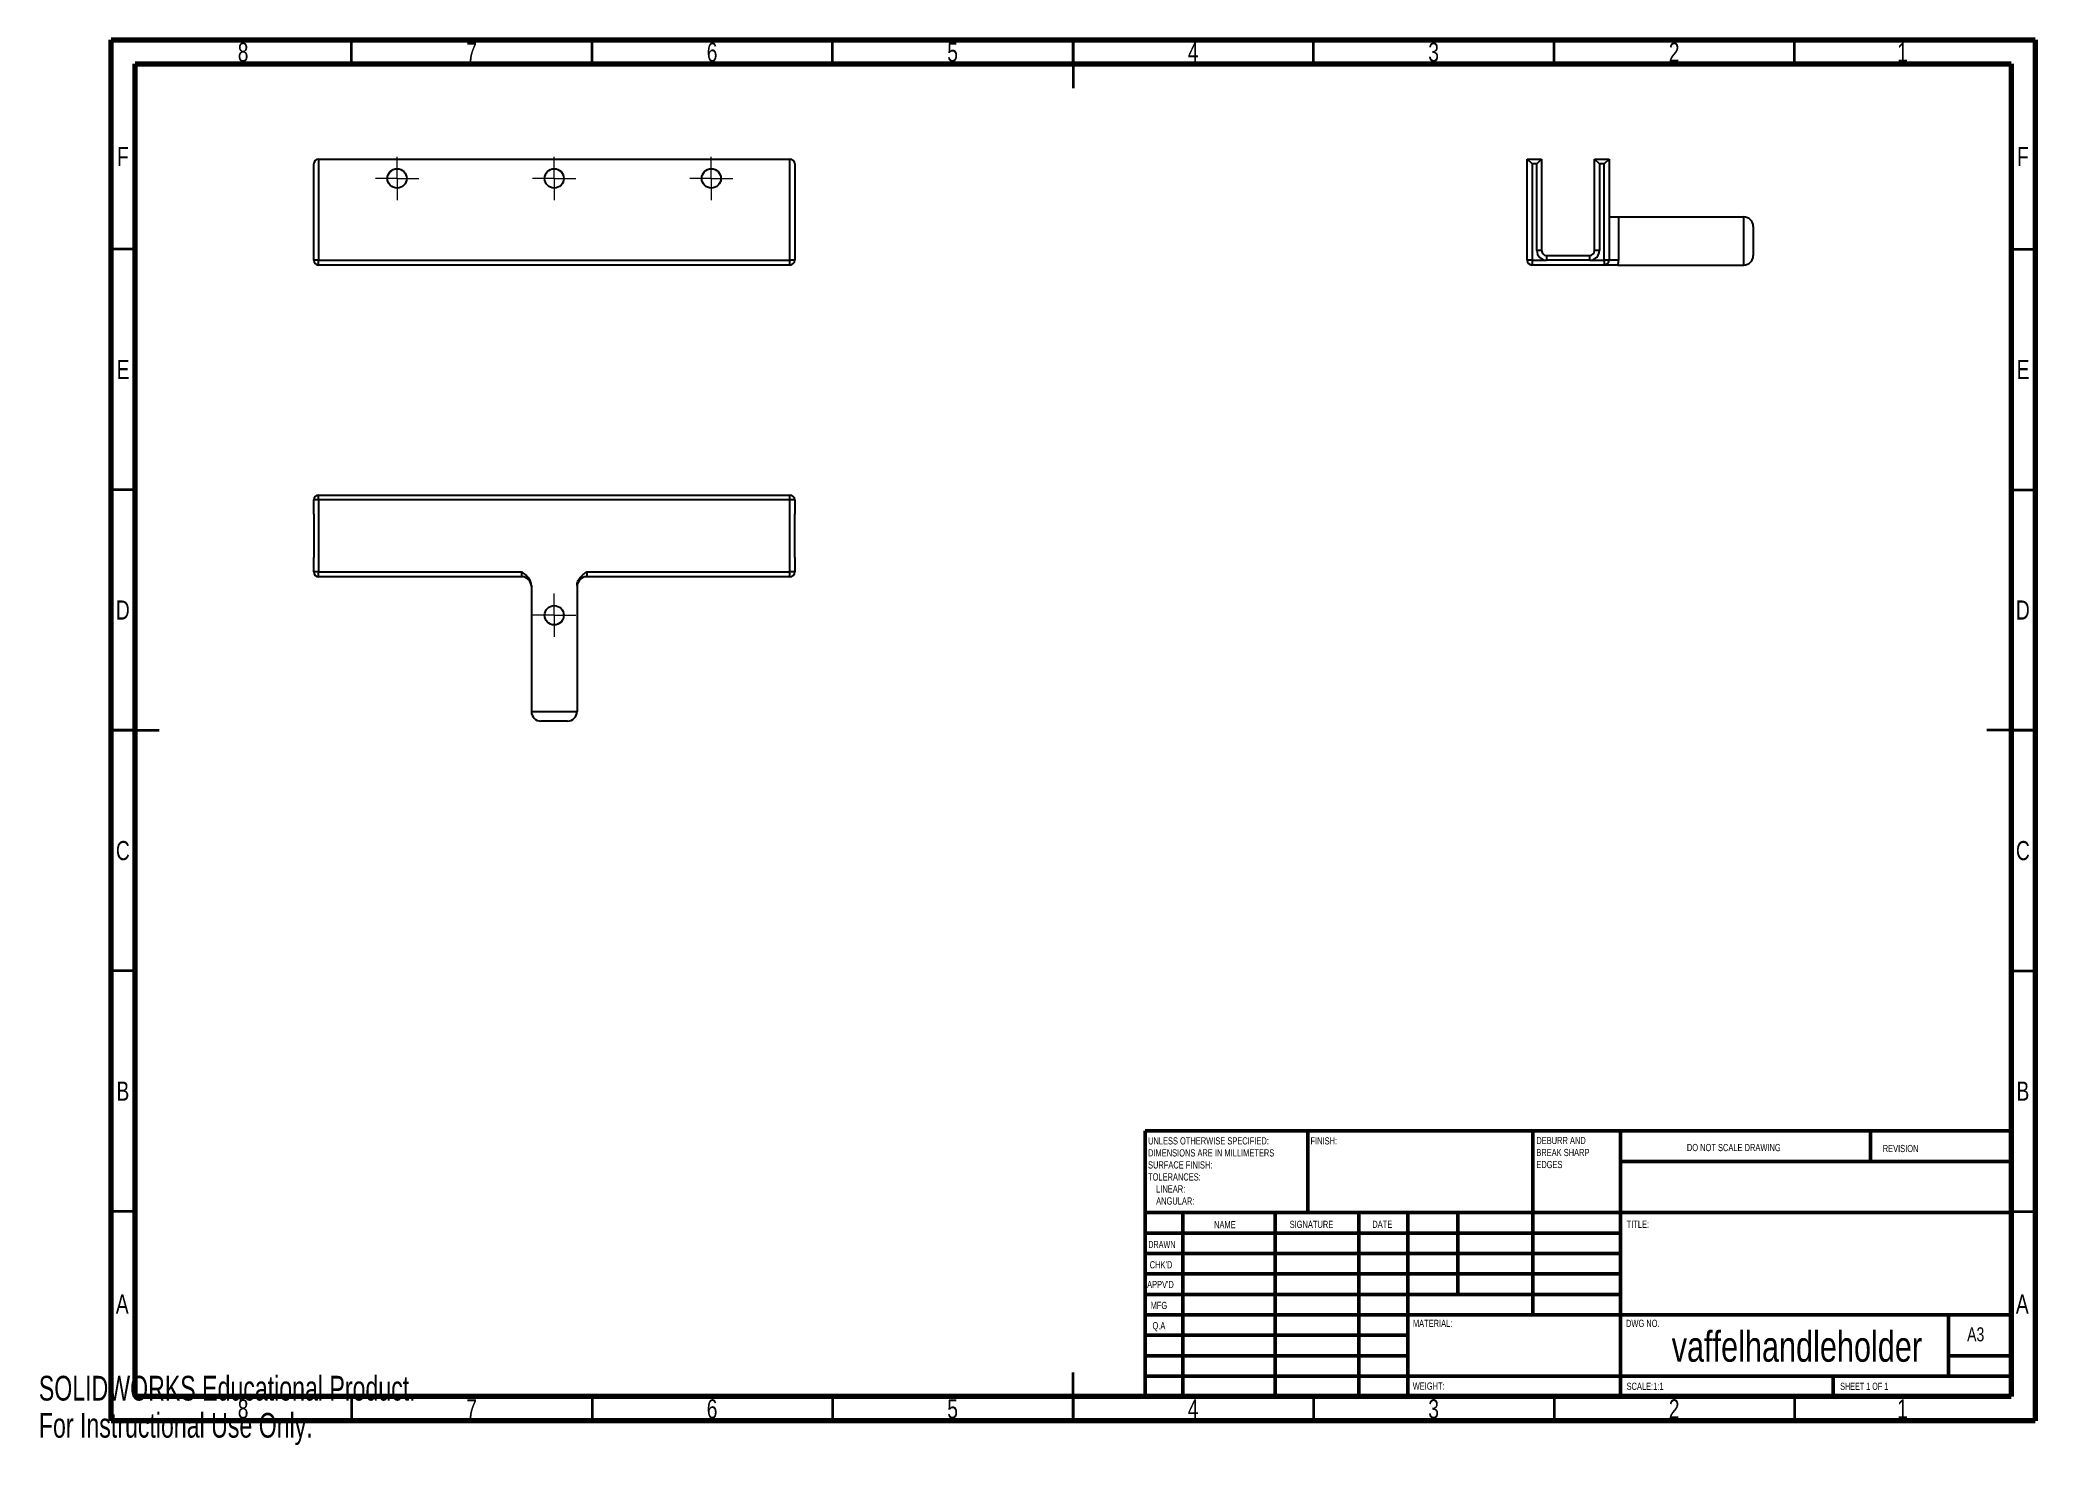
# Model space of a CAD drawing. Header units: millimetres. Extents: x 0 to 415, y 0 to 292.
import ezdxf

# ---------------------------------------------------------------- set-up
doc = ezdxf.new("R2010")
doc.units = ezdxf.units.MM
doc.styles.add('SLDTEXTSTYLE0', font='TXT', dxfattribs={"width": 0.75})
doc.styles.add('SLDTEXTSTYLE1', font='TXT', dxfattribs={"width": 0.686449})
doc.styles.add('SLDTEXTSTYLE2', font='TXT', dxfattribs={"width": 0.6875})
doc.styles.add('SLDTEXTSTYLE3', font='TXT', dxfattribs={"width": 0.7})

# ---------------------------------------------------------------- blocks, each defined once
blk = doc.blocks.new('SW_CENTERMARKSYMBOL_0')
at = {"color": 0, "linetype": 'Continuous', "lineweight": 18}
for p, q in [((0, 2.5), (0, 4.5)), ((-2.5, 0), (-4.5, 0)), ((0, 0), (-2.5, 0)), ((0, 0), (0, 2.5)), ((0, 0), (0, -2.5)), ((0, 0), (2.5, 0)), ((2.5, 0), (4.5, 0)), ((0, -2.5), (0, -4.5))]:
    blk.add_line(p, q, dxfattribs=at)
blk = doc.blocks.new('SW_CENTERMARKSYMBOL_1')
at = {"color": 0, "linetype": 'Continuous', "lineweight": 18}
for p, q in [((0, 2.5), (0, 4.5)), ((-2.5, 0), (-4.5, 0)), ((0, 0), (-2.5, 0)), ((0, 0), (0, 2.5)), ((0, 0), (0, -2.5)), ((0, 0), (2.5, 0)), ((2.5, 0), (4.5, 0)), ((0, -2.5), (0, -4.5))]:
    blk.add_line(p, q, dxfattribs=at)
blk = doc.blocks.new('SW_CENTERMARKSYMBOL_2')
at = {"color": 0, "linetype": 'Continuous', "lineweight": 18}
for p, q in [((0, 2.5), (0, 4.5)), ((-2.5, 0), (-4.5, 0)), ((0, 0), (-2.5, 0)), ((0, 0), (0, 2.5)), ((0, 0), (0, -2.5)), ((0, 0), (2.5, 0)), ((2.5, 0), (4.5, 0)), ((0, -2.5), (0, -4.5))]:
    blk.add_line(p, q, dxfattribs=at)
blk = doc.blocks.new('SW_CENTERMARKSYMBOL_3')
at = {"color": 0, "linetype": 'Continuous', "lineweight": 18}
for p, q in [((0, 2.5), (0, 4.5)), ((-2.5, 0), (-4.5, 0)), ((0, 0), (-2.5, 0)), ((0, 0), (0, 2.5)), ((0, 0), (0, -2.5)), ((0, 0), (2.5, 0)), ((2.5, 0), (4.5, 0)), ((0, -2.5), (0, -4.5))]:
    blk.add_line(p, q, dxfattribs=at)

msp = doc.modelspace()

# ---------------------------------------------------------------- linework, layer by layer
at = {"color": 7, "linetype": 'Continuous', "lineweight": 70}
for p, q in [((15, 5), (15, 292)), ((15, 292), (415, 292)), ((415, 292), (415, 5)), ((20, 10), (20, 287)), ((20, 287), (410, 287)), ((410, 287), (410, 10)), ((410, 10), (20, 10)), ((415, 5), (15, 5))]:
    msp.add_line(p, q, dxfattribs=at)
at = {"color": 7, "linetype": 'Continuous', "lineweight": 35}
for p, q in [((65, 287), (65, 292)), ((115, 287), (115, 292)), ((165, 287), (165, 292)), ((215, 292), (215, 282)), ((215, 287), (215, 292)), ((265, 287), (265, 292)), ((315, 287), (315, 292)), ((365, 287), (365, 292)), ((20, 248.5), (15, 248.5)), ((410, 248.5), (415, 248.5)), ((20, 198.5), (15, 198.5)), ((410, 198.5), (415, 198.5)), ((15, 148.5), (25, 148.5)), ((20, 148.5), (15, 148.5)), ((415, 148.5), (405, 148.5)), ((410, 148.5), (415, 148.5)), ((20, 98.5), (15, 98.5)), ((410, 98.5), (415, 98.5)), ((20, 48.5), (15, 48.5)), ((410, 48.5), (415, 48.5)), ((215, 5), (215, 15)), ((65, 10), (65, 5)), ((115, 10), (115, 5)), ((165, 10), (165, 5)), ((215, 10), (215, 5)), ((265, 10), (265, 5)), ((315, 10), (315, 5)), ((365, 10), (365, 5))]:
    msp.add_line(p, q, dxfattribs=at)
at = {"color": 7, "linetype": 'Continuous', "lineweight": 25}
for p, q in [((57.14, 246.21), (57.14, 266.21)), ((58.14, 267.21), (58.14, 246.21)), ((58.14, 267.21), (156.14, 267.21)), ((156.14, 246.21), (156.14, 267.21)), ((157.14, 266.21), (157.14, 246.21)), ((309.42, 267.21), (312.42, 267.21)), ((310.42, 266.21), (309.42, 267.21)), ((309.42, 246.21), (309.42, 267.21)), ((310.42, 266.21), (310.42, 246.21)), ((311.42, 266.21), (310.42, 266.21)), ((312.42, 267.21), (311.42, 266.21)), ((311.42, 248.21), (311.42, 266.21)), ((312.42, 267.21), (312.42, 248.21)), ((323.42, 267.21), (326.42, 267.21)), ((323.42, 267.21), (324.42, 266.21)), ((323.42, 248.21), (323.42, 267.21)), ((325.42, 266.21), (324.42, 266.21)), ((324.42, 266.21), (324.42, 248.21)), ((326.42, 267.21), (325.42, 266.21)), ((325.42, 246.21), (325.42, 266.21)), ((326.42, 267.21), (326.42, 246.21)), ((326.42, 255.21), (328.42, 255.21)), ((328.42, 255.21), (328.42, 246.21)), ((328.42, 255.21), (354.42, 255.21)), ((354.42, 245.21), (354.42, 255.21)), ((356.42, 253.21), (356.42, 247.21)), ((58.14, 246.21), (57.14, 246.21)), ((58.14, 246.21), (156.14, 246.21)), ((58.14, 245.21), (58.14, 246.21)), ((156.14, 245.21), (58.14, 245.21)), ((157.14, 246.21), (156.14, 246.21)), ((156.14, 245.21), (156.14, 246.21)), ((310.42, 246.21), (309.42, 246.21)), ((310.42, 246.21), (313.42, 246.21)), ((310.42, 246.21), (310.42, 245.21)), ((325.42, 245.21), (310.42, 245.21)), ((312.42, 248.21), (311.42, 248.21)), ((313.42, 247.21), (313.42, 246.21)), ((313.42, 247.21), (322.42, 247.21)), ((322.42, 246.21), (313.42, 246.21)), ((322.42, 246.21), (322.42, 247.21)), ((322.42, 246.21), (325.42, 246.21)), ((324.42, 248.21), (323.42, 248.21)), ((326.42, 246.21), (325.42, 246.21)), ((325.42, 246.21), (325.42, 245.21)), ((328.42, 246.21), (326.42, 246.21)), ((328.25, 245.21), (354.42, 245.21)), ((57.14, 193.41), (57.14, 196.41)), ((58.14, 196.41), (57.14, 196.41)), ((58.14, 196.41), (58.14, 197.41)), ((58.14, 197.41), (156.14, 197.41)), ((58.14, 196.41), (58.14, 181.41)), ((156.14, 196.41), (58.14, 196.41)), ((156.14, 196.41), (156.14, 197.41)), ((156.14, 181.41), (156.14, 196.41)), ((157.14, 196.41), (156.14, 196.41)), ((157.14, 196.41), (157.14, 193.41)), ((57.14, 193.41), (57.14, 184.41)), ((157.14, 184.41), (157.14, 193.41)), ((57.14, 181.41), (57.14, 184.41)), ((157.14, 184.41), (157.14, 181.41)), ((58.14, 181.41), (57.14, 181.41)), ((58.14, 181.41), (100.39, 181.41)), ((58.14, 180.41), (58.14, 181.41)), ((100.39, 180.41), (58.14, 180.41)), ((100.39, 180.41), (100.39, 181.41)), ((102.39, 178.59), (102.39, 152.41)), ((111.89, 178.59), (111.89, 152.41)), ((113.89, 181.41), (156.14, 181.41)), ((113.89, 181.41), (113.89, 180.41)), ((156.14, 180.41), (113.89, 180.41)), ((156.14, 180.41), (156.14, 181.41)), ((157.14, 181.41), (156.14, 181.41)), ((102.39, 152.41), (111.89, 152.41)), ((109.89, 150.41), (104.39, 150.41))]:
    msp.add_line(p, q, dxfattribs=at)
at = {"color": 7, "linetype": 'Continuous', "lineweight": 50}
for p, q in [((230, 65.25), (410, 65.25)), ((230, 65.25), (230, 10)), ((263.8, 48.25), (263.8, 65.25)), ((310.6, 65.25), (310.6, 27)), ((328.8, 65.25), (328.8, 10)), ((380.8, 58.88), (380.8, 65.25)), ((410, 58.88), (328.8, 58.88)), ((410, 48.25), (230, 48.25)), ((237.8, 48.25), (237.8, 10)), ((256.99, 48.25), (256.99, 10)), ((274.4, 48.25), (274.4, 10)), ((284.6, 10), (284.6, 48.25)), ((295, 31.25), (295, 48.25)), ((328.8, 44), (230, 44)), ((328.8, 39.75), (230, 39.75)), ((328.8, 35.5), (230, 35.5)), ((328.8, 31.25), (230, 31.25)), ((284.6, 27), (230, 27)), ((284.6, 27), (410, 27)), ((397, 14.25), (397, 27)), ((284.6, 22.75), (230, 22.75)), ((284.6, 18.5), (230, 18.5)), ((410, 18.5), (397, 18.5)), ((230, 14.25), (410, 14.25)), ((373, 10), (373, 14.25))]:
    msp.add_line(p, q, dxfattribs=at)
at = {"color": 7, "linetype": 'Continuous', "lineweight": 25}
for centre in [(74.47, 263.21), (107.14, 263.21), (139.8, 263.21), (107.14, 172.41)]:
    msp.add_circle(centre, 2, dxfattribs=at)
for centre, radius, start, end in [((58.14, 266.21), 1, 90, 180), ((156.14, 266.21), 1, 0, 90), ((354.42, 253.21), 2, 0, 90), ((58.14, 246.21), 1, 180, 270), ((156.14, 246.21), 1, 270, 0), ((310.42, 246.21), 1, 180, 270), ((313.42, 248.21), 2, 180, 270), ((313.42, 248.21), 1, 180, 270), ((322.42, 248.21), 2, 270, 0), ((322.42, 248.21), 1, 270, 0), ((325.42, 246.21), 1, 270, 0), ((325.42, 246.21), 3, 340.5288, 0), ((354.42, 247.21), 2, 270, 0), ((58.14, 196.41), 1, 90, 180), ((156.14, 196.41), 1, 0, 90), ((58.14, 181.41), 1, 180, 270), ((100.39, 178.41), 2, 0, 90), ((113.89, 178.41), 2, 90, 180), ((156.14, 181.41), 1, 270, 0), ((104.39, 152.41), 2, 180, 270), ((109.89, 152.41), 2, 270, 0)]:
    msp.add_arc(centre, radius, start, end, dxfattribs=at)
for points in [[(328.25, 245.21), (328.09, 245.21), (327.95, 245.21), (327.65, 245.21), (327.5, 245.21), (327.22, 245.21), (327.09, 245.21), (326.83, 245.21), (326.71, 245.21), (326.36, 245.21), (326.15, 245.21), (325.77, 245.21), (325.59, 245.21), (325.42, 245.21)], [(102.39, 178.59), (102.39, 178.74), (102.37, 178.89), (102.31, 179.18), (102.27, 179.33), (102.16, 179.61), (102.09, 179.74), (101.93, 180), (101.85, 180.13), (101.56, 180.48), (101.34, 180.68), (100.88, 181.06), (100.63, 181.24), (100.39, 181.41)], [(111.89, 178.59), (111.89, 178.74), (111.9, 178.89), (111.96, 179.18), (112, 179.33), (112.11, 179.61), (112.18, 179.74), (112.34, 180), (112.42, 180.13), (112.71, 180.48), (112.93, 180.68), (113.39, 181.06), (113.64, 181.24), (113.89, 181.41)]]:
    msp.add_open_spline(points, degree=3, knots=[0, 0, 0, 0, 0.125, 0.125, 0.25, 0.25, 0.375, 0.375, 0.5, 0.5, 0.75, 0.75, 1, 1, 1, 1], dxfattribs=at)

# ---------------------------------------------------------------- block references
at = {"color": 7, "linetype": 'Continuous', "lineweight": 0}
for name, p in [('SW_CENTERMARKSYMBOL_0', (74.47, 263.21)), ('SW_CENTERMARKSYMBOL_1', (107.14, 263.21)), ('SW_CENTERMARKSYMBOL_2', (139.8, 263.21)), ('SW_CENTERMARKSYMBOL_3', (107.14, 172.41))]:
    msp.add_blockref(name, p, dxfattribs=at)

# ---------------------------------------------------------------- texts
for s, insert, char_height, attachment_point, style in [('8', (42.46, 291.44), 3.97, 2, 'SLDTEXTSTYLE0'), ('7', (89.96, 291.44), 3.97, 2, 'SLDTEXTSTYLE0'), ('6', (139.96, 291.44), 3.97, 2, 'SLDTEXTSTYLE0'), ('5', (189.96, 291.44), 3.97, 2, 'SLDTEXTSTYLE0'), ('4', (239.96, 291.44), 3.97, 2, 'SLDTEXTSTYLE0'), ('3', (289.96, 291.44), 3.97, 2, 'SLDTEXTSTYLE0'), ('2', (339.96, 291.44), 3.97, 2, 'SLDTEXTSTYLE0'), ('1', (387.46, 291.44), 3.97, 2, 'SLDTEXTSTYLE0'), ('F', (17.46, 269.74), 3.97, 2, 'SLDTEXTSTYLE0'), ('F', (412.46, 269.74), 3.97, 2, 'SLDTEXTSTYLE0'), ('E', (17.51, 225.49), 3.97, 2, 'SLDTEXTSTYLE0'), ('E', (412.51, 225.49), 3.97, 2, 'SLDTEXTSTYLE0'), ('D', (17.45, 175.49), 3.97, 2, 'SLDTEXTSTYLE0'), ('D', (412.45, 175.49), 3.97, 2, 'SLDTEXTSTYLE0'), ('C', (17.46, 125.49), 3.97, 2, 'SLDTEXTSTYLE0'), ('C', (412.46, 125.49), 3.97, 2, 'SLDTEXTSTYLE0'), ('B', (17.47, 75.49), 3.97, 2, 'SLDTEXTSTYLE0'), ('B', (412.47, 75.49), 3.97, 2, 'SLDTEXTSTYLE0'), ('UNLESS OTHERWISE SPECIFIED:', (230.59, 63.92), 1.5, 1, 'SLDTEXTSTYLE0'), ('FINISH:', (264.37, 63.92), 1.5, 1, 'SLDTEXTSTYLE0'), ('DEBURR AND', (311.31, 64), 1.5, 1, 'SLDTEXTSTYLE0'), ('DO NOT SCALE DRAWING', (342.61, 62.53), 1.5, 1, 'SLDTEXTSTYLE0'), ('REVISION', (383.33, 62.33), 1.5, 1, 'SLDTEXTSTYLE0'), ('SURFACE FINISH:', (230.59, 58.92), 1.5, 1, 'SLDTEXTSTYLE0'), ('DIMENSIONS ARE IN MILLIMETERS', (230.59, 61.42), 1.5, 1, 'SLDTEXTSTYLE0'), ('BREAK SHARP', (311.31, 61.5), 1.5, 1, 'SLDTEXTSTYLE0'), ('EDGES', (311.31, 59), 1.5, 1, 'SLDTEXTSTYLE0'), ('TOLERANCES:', (230.59, 56.42), 1.5, 1, 'SLDTEXTSTYLE0'), ('ANGULAR:', (232.28, 51.42), 1.5, 1, 'SLDTEXTSTYLE0'), ('LINEAR:', (232.28, 53.92), 1.5, 1, 'SLDTEXTSTYLE0'), ('NAME', (244.32, 46.5), 1.5, 1, 'SLDTEXTSTYLE0'), ('SIGNATURE', (260.03, 46.56), 1.5, 1, 'SLDTEXTSTYLE0'), ('DATE', (277.21, 46.58), 1.5, 1, 'SLDTEXTSTYLE0'), ('TITLE:', (330.09, 46.58), 1.5, 1, 'SLDTEXTSTYLE0'), ('DRAWN', (230.64, 42.38), 1.5, 1, 'SLDTEXTSTYLE1'), ("CHK'D", (230.94, 38.16), 1.5, 1, 'SLDTEXTSTYLE0'), ("APPV'D", (230.4, 34.07), 1.5, 1, 'SLDTEXTSTYLE0'), ('A', (17.34, 31.24), 3.97, 2, 'SLDTEXTSTYLE0'), ('MFG', (231.12, 29.72), 1.5, 1, 'SLDTEXTSTYLE0'), ('A', (412.34, 31.24), 3.97, 2, 'SLDTEXTSTYLE0'), ('Q.A', (231.51, 25.5), 1.5, 1, 'SLDTEXTSTYLE0'), ('MATERIAL:', (285.65, 25.99), 1.5, 1, 'SLDTEXTSTYLE0'), ('DWG NO.', (329.95, 25.99), 1.5, 1, 'SLDTEXTSTYLE0'), ('vaffelhandleholder', (365.48, 23.61), 6.35, 2, 'SLDTEXTSTYLE0'), ('A3', (400.87, 24.41), 2.91, 1, 'SLDTEXTSTYLE0'), ('WEIGHT:', (285.62, 12.95), 1.499, 1, 'SLDTEXTSTYLE0'), ('SCALE:1:1', (330.07, 12.9), 1.5, 1, 'SLDTEXTSTYLE0'), ('SHEET 1 OF 1', (374.48, 12.9), 1.5, 1, 'SLDTEXTSTYLE2'), ('8', (42.46, 9.44), 3.97, 2, 'SLDTEXTSTYLE0'), ('7', (89.96, 9.44), 3.97, 2, 'SLDTEXTSTYLE0'), ('6', (139.96, 9.44), 3.97, 2, 'SLDTEXTSTYLE0'), ('5', (189.96, 9.44), 3.97, 2, 'SLDTEXTSTYLE0'), ('4', (239.96, 9.44), 3.97, 2, 'SLDTEXTSTYLE0'), ('3', (289.96, 9.44), 3.97, 2, 'SLDTEXTSTYLE0'), ('2', (339.96, 9.44), 3.97, 2, 'SLDTEXTSTYLE0'), ('1', (387.46, 9.44), 3.97, 2, 'SLDTEXTSTYLE0')]:
    msp.add_mtext(s, dxfattribs=dict(at, insert=insert, char_height=char_height, attachment_point=attachment_point, style=style))
at = {"color": 7, "linetype": 'Continuous', "char_height": 5.1381, "attachment_point": 1, "style": 'SLDTEXTSTYLE3'}
for s, insert in [('SOLIDWORKS Educational Product.', (0, 14.33)), ('For Instructional Use Only.', (0, 6.62))]:
    msp.add_mtext(s, dxfattribs=dict(at, insert=insert))

doc.saveas('drawing.dxf')
